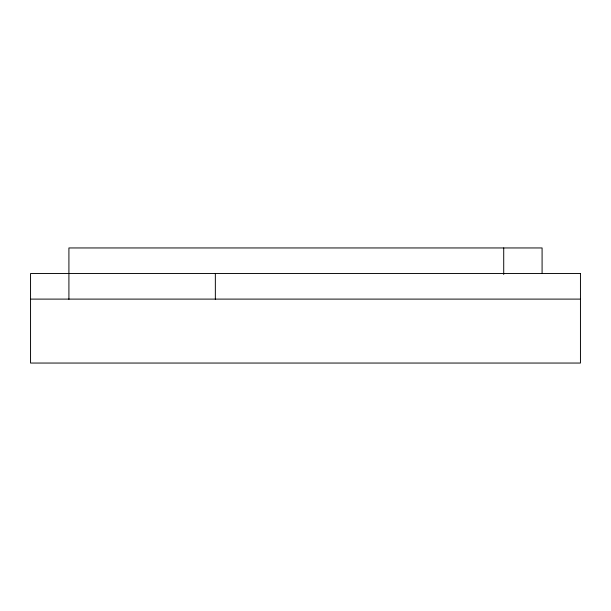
<?xml version="1.0" encoding="UTF-8"?>
<svg xmlns="http://www.w3.org/2000/svg" width="611" height="611" viewBox="0 0 611 611"><rect width="100%" height="100%" fill="white"/><g stroke="black" fill="none" stroke-linecap="round" stroke-linejoin="round"><path stroke-width="0.92" d="M30.55 299.107L580.45 299.107M542.087 273.529L542.087 247.951L68.913 247.951L68.913 299.298M503.716 247.951L503.716 274.476M215.347 273.529L215.347 299.298M580.45 273.529L30.55 273.529L30.55 363.049L580.45 363.049L580.45 273.529"/></g></svg>
